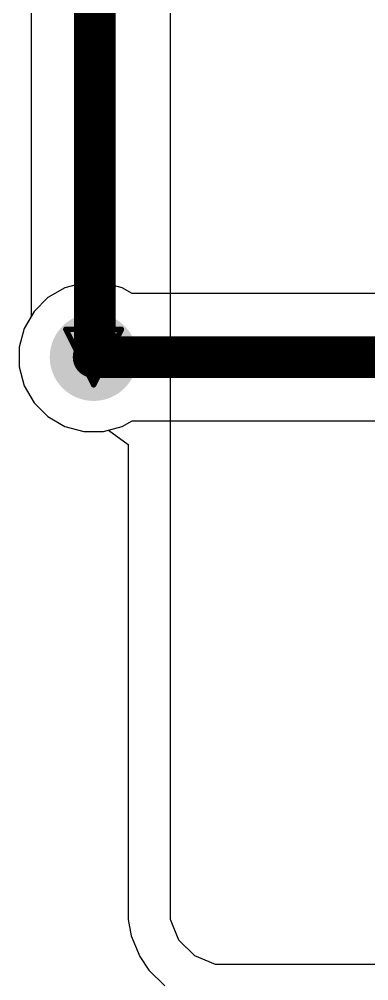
# Model space of a CAD drawing. Header units: inches. Extents: x -7 to 348, y -14 to 159.
# Drawn here: x -1.87 to 1.33, y 20.15 to 28.95 of the extents above; entities that cross this region are included whole.
import ezdxf

# ---------------------------------------------------------------- set-up
doc = ezdxf.new("R2010")
doc.units = ezdxf.units.IN
for name, color, linetype in [('Bottom Layer', 5, 'Continuous'), ('Bottom Solder', 6, 'Continuous'), ('Drill Drawing', 1, 'Continuous'), ('Top Layer', 1, 'Continuous'), ('Via Holes', 16, 'Continuous')]:
    doc.layers.add(name, color=color, linetype=linetype)

msp = doc.modelspace()

# ---------------------------------------------------------------- hatches: boundary and pattern name
at = {"layer": 'Bottom Layer'}
h = msp.add_hatch(color=5, dxfattribs=at)
edge = h.paths.add_edge_path()
edge.add_arc((-1.1856, 25.8612), 0.3, 0, 360)
at = {"layer": 'Bottom Solder'}
h = msp.add_hatch(color=6, dxfattribs=at)
edge = h.paths.add_edge_path()
edge.add_arc((-1.1856, 25.8612), 0.4016, 0, 360)
at = {"layer": 'Top Layer'}
h = msp.add_hatch(color=1, dxfattribs=at)
edge = h.paths.add_edge_path()
edge.add_arc((-1.1856, 25.8612), 0.3, 0, 360)
at = {"layer": 'Via Holes'}
h = msp.add_hatch(color=7, dxfattribs=at)
edge = h.paths.add_edge_path()
edge.add_arc((-1.1856, 25.8612), 0.15, 0, 360)

# ---------------------------------------------------------------- linework, layer by layer
at = {"layer": 'Bottom Layer'}
for p, q in [((-0.4821, 27.1033), (-0.4821, 35.2515)), ((-1.7575, 33.7873), (-1.7575, 26.2327)), ((-0.4821, 22.8247), (-0.4821, 27.1033)), ((-1.7575, 26.2327), (-1.8202, 26.1241)), ((-1.8202, 26.1241), (-1.8666, 25.9509)), ((-1.8666, 25.9509), (-1.8666, 25.7715)), ((-1.8666, 25.7715), (-1.8202, 25.5983)), ((-1.8202, 25.5983), (-1.7305, 25.4431)), ((-1.7305, 25.4431), (-1.6037, 25.3163)), ((-1.6037, 25.3163), (-1.4485, 25.2266)), ((-1.4485, 25.2266), (-1.2753, 25.1802)), ((-1.2753, 25.1802), (-1.0959, 25.1802)), ((-1.0959, 25.1802), (-1.0484, 25.1929)), ((-1.0484, 25.1929), (-0.8706, 25.0596)), ((-0.8706, 25.0596), (-0.8706, 22.8247)), ((-0.8706, 22.8247), (-0.8706, 20.8144)), ((-0.4821, 20.8143), (-0.4821, 22.8247)), ((-0.8706, 20.8144), (-0.8706, 20.712)), ((-0.4822, 20.712), (-0.4821, 20.8143)), ((-0.4821, 20.8143), (-0.4821, 20.8143)), ((-0.8706, 20.712), (-0.841, 20.5634)), ((-0.4038, 20.523), (-0.4822, 20.712)), ((-0.841, 20.5634), (-0.7627, 20.3743)), ((-0.2592, 20.3783), (-0.4038, 20.523)), ((-0.7627, 20.3743), (-0.6785, 20.2483)), ((-0.0701, 20.3), (-0.2592, 20.3783)), ((-0.6785, 20.2483), (-0.5338, 20.1036)), ((0.0322, 20.3), (-0.0701, 20.3)), ((9.511, 20.3), (0.0322, 20.3))]:
    msp.add_line(p, q, dxfattribs=at)
for points in [[(-1.1748, 25.8612, 0.381, 0.381, 0), (-1.1748, 34.3969, 0.381, 0.381, 0)], [(-1.1856, 25.8612, 0.381, 0.381, 0), (-1.1748, 25.8612, 0.381, 0.381, 0)]]:
    msp.add_lwpolyline(points, format="xyseb", dxfattribs=at)
for points in [[(-1.2809, 25.8612, 0.1905, 0.1905, 1), (-1.0904, 25.8612, 0.1905, 0.1905, 1)], [(-1.27, 25.8612, 0.1905, 0.1905, 1), (-1.0795, 25.8612, 0.1905, 0.1905, 1)], [(-1.27, 25.8612, 0.1905, 0.1905, 1), (-1.0795, 25.8612, 0.1905, 0.1905, 1)]]:
    msp.add_lwpolyline(points, format="xyseb", close=True, dxfattribs=at)
at = {"layer": 'Drill Drawing'}
for points in [[(-1.4396, 26.1152, 0.0508, 0.0508, 0), (-0.9316, 26.1152, 0.0508, 0.0508, 0)], [(-1.4396, 26.1152, 0.0508, 0.0508, 0), (-1.1856, 25.6072, 0.0508, 0.0508, 0)], [(-1.1856, 25.6072, 0.0508, 0.0508, 0), (-0.9316, 26.1152, 0.0508, 0.0508, 0)]]:
    msp.add_lwpolyline(points, format="xyseb", dxfattribs=at)
for points in [[(-1.4523, 26.1152, 0.0254, 0.0254, 1), (-1.4269, 26.1152, 0.0254, 0.0254, 1)], [(-1.4523, 26.1152, 0.0254, 0.0254, 1), (-1.4269, 26.1152, 0.0254, 0.0254, 1)], [(-0.9443, 26.1152, 0.0254, 0.0254, 1), (-0.9189, 26.1152, 0.0254, 0.0254, 1)], [(-0.9443, 26.1152, 0.0254, 0.0254, 1), (-0.9189, 26.1152, 0.0254, 0.0254, 1)], [(-1.1983, 25.6072, 0.0254, 0.0254, 1), (-1.1729, 25.6072, 0.0254, 0.0254, 1)], [(-1.1983, 25.6072, 0.0254, 0.0254, 1), (-1.1729, 25.6072, 0.0254, 0.0254, 1)]]:
    msp.add_lwpolyline(points, format="xyseb", close=True, dxfattribs=at)
at = {"layer": 'Top Layer'}
for p, q in [((-1.2753, 26.5422), (-1.4485, 26.4958)), ((-1.0959, 26.5422), (-1.2753, 26.5422)), ((-0.9227, 26.4958), (-1.0959, 26.5422)), ((-1.4485, 26.4958), (-1.6037, 26.4061)), ((-0.8329, 26.4439), (-0.9227, 26.4958)), ((4.2171, 26.4439), (-0.8329, 26.4439)), ((-1.6037, 26.4061), (-1.7305, 26.2793)), ((-1.7305, 26.2793), (-1.8202, 26.1241)), ((-1.8202, 26.1241), (-1.8666, 25.9509)), ((-1.8666, 25.9509), (-1.8666, 25.7715)), ((-1.8666, 25.7715), (-1.8202, 25.5983)), ((-1.8202, 25.5983), (-1.7305, 25.4431)), ((-1.7305, 25.4431), (-1.6037, 25.3163)), ((-1.6037, 25.3163), (-1.4485, 25.2266)), ((-0.9227, 25.2266), (-0.8329, 25.2785)), ((-0.8329, 25.2785), (4.0771, 25.2785)), ((-1.4485, 25.2266), (-1.2753, 25.1802)), ((-1.2753, 25.1802), (-1.0959, 25.1802)), ((-1.0959, 25.1802), (-0.9227, 25.2266))]:
    msp.add_line(p, q, dxfattribs=at)
msp.add_lwpolyline([(-1.1856, 25.8612, 0.381, 0.381, 0), (4.9345, 25.8612, 0.381, 0.381, 0)], format="xyseb", dxfattribs=at)
msp.add_lwpolyline([(-1.2809, 25.8612, 0.1905, 0.1905, 1), (-1.0904, 25.8612, 0.1905, 0.1905, 1)], format="xyseb", close=True, dxfattribs=at)

doc.saveas('drawing.dxf')
